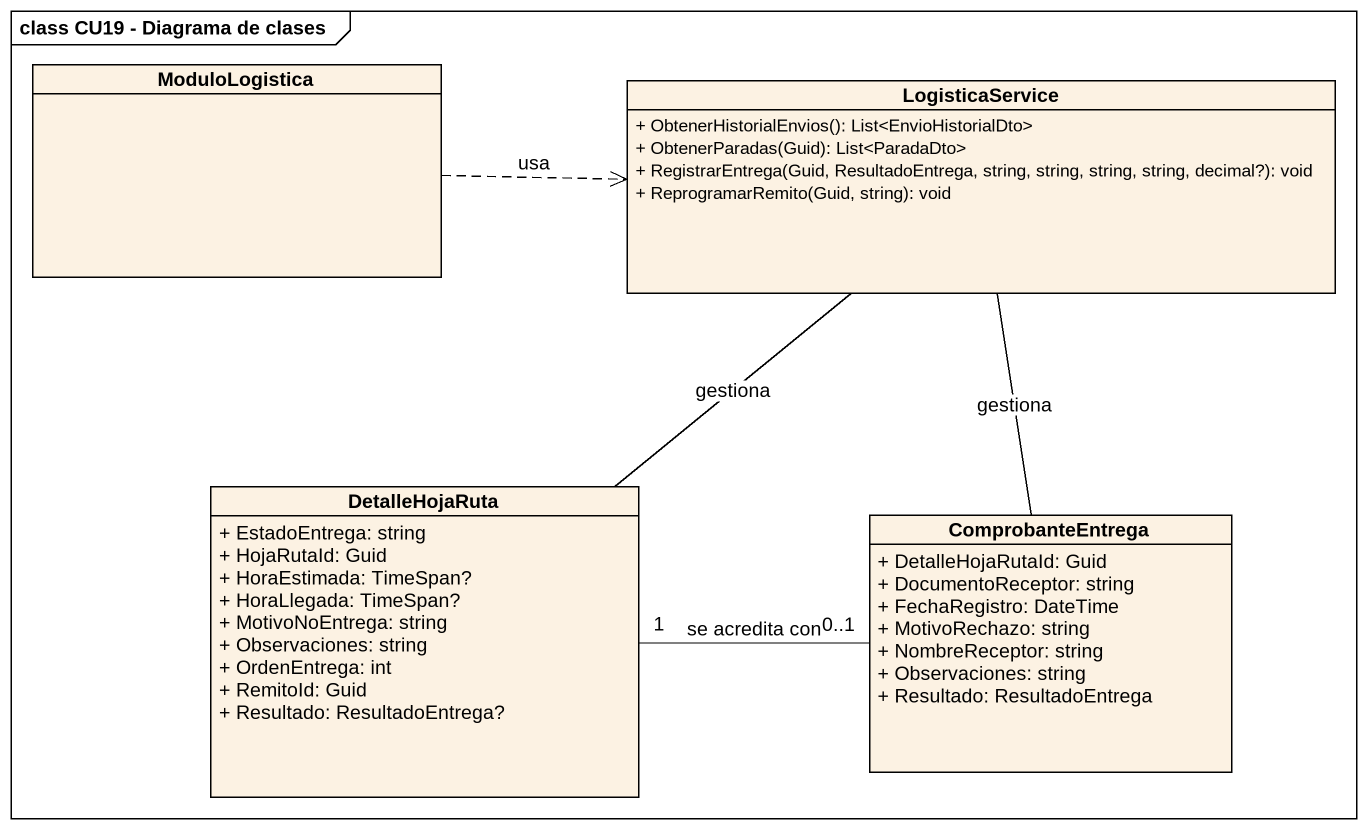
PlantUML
@startuml
mainframe class CU19 - Diagrama de clases
hide circle
hide empty members
skinparam classAttributeIconSize 0
class ModuloLogistica
class LogisticaService {
  + ObtenerHistorialEnvios(): List<EnvioHistorialDto>
  + ObtenerParadas(Guid): List<ParadaDto>
  + RegistrarEntrega(Guid, ResultadoEntrega, string, string, string, string, decimal?): void
  + ReprogramarRemito(Guid, string): void
}
class DetalleHojaRuta {
  + EstadoEntrega: string
  + HojaRutaId: Guid
  + HoraEstimada: TimeSpan?
  + HoraLlegada: TimeSpan?
  + MotivoNoEntrega: string
  + Observaciones: string
  + OrdenEntrega: int
  + RemitoId: Guid
  + Resultado: ResultadoEntrega?
}
class ComprobanteEntrega {
  + DetalleHojaRutaId: Guid
  + DocumentoReceptor: string
  + FechaRegistro: DateTime
  + MotivoRechazo: string
  + NombreReceptor: string
  + Observaciones: string
  + Resultado: ResultadoEntrega
}
ModuloLogistica .right.> LogisticaService : usa
LogisticaService -- DetalleHojaRuta : gestiona
LogisticaService -- ComprobanteEntrega : gestiona
DetalleHojaRuta "1" -right- "0..1" ComprobanteEntrega : se acredita con
@enduml
